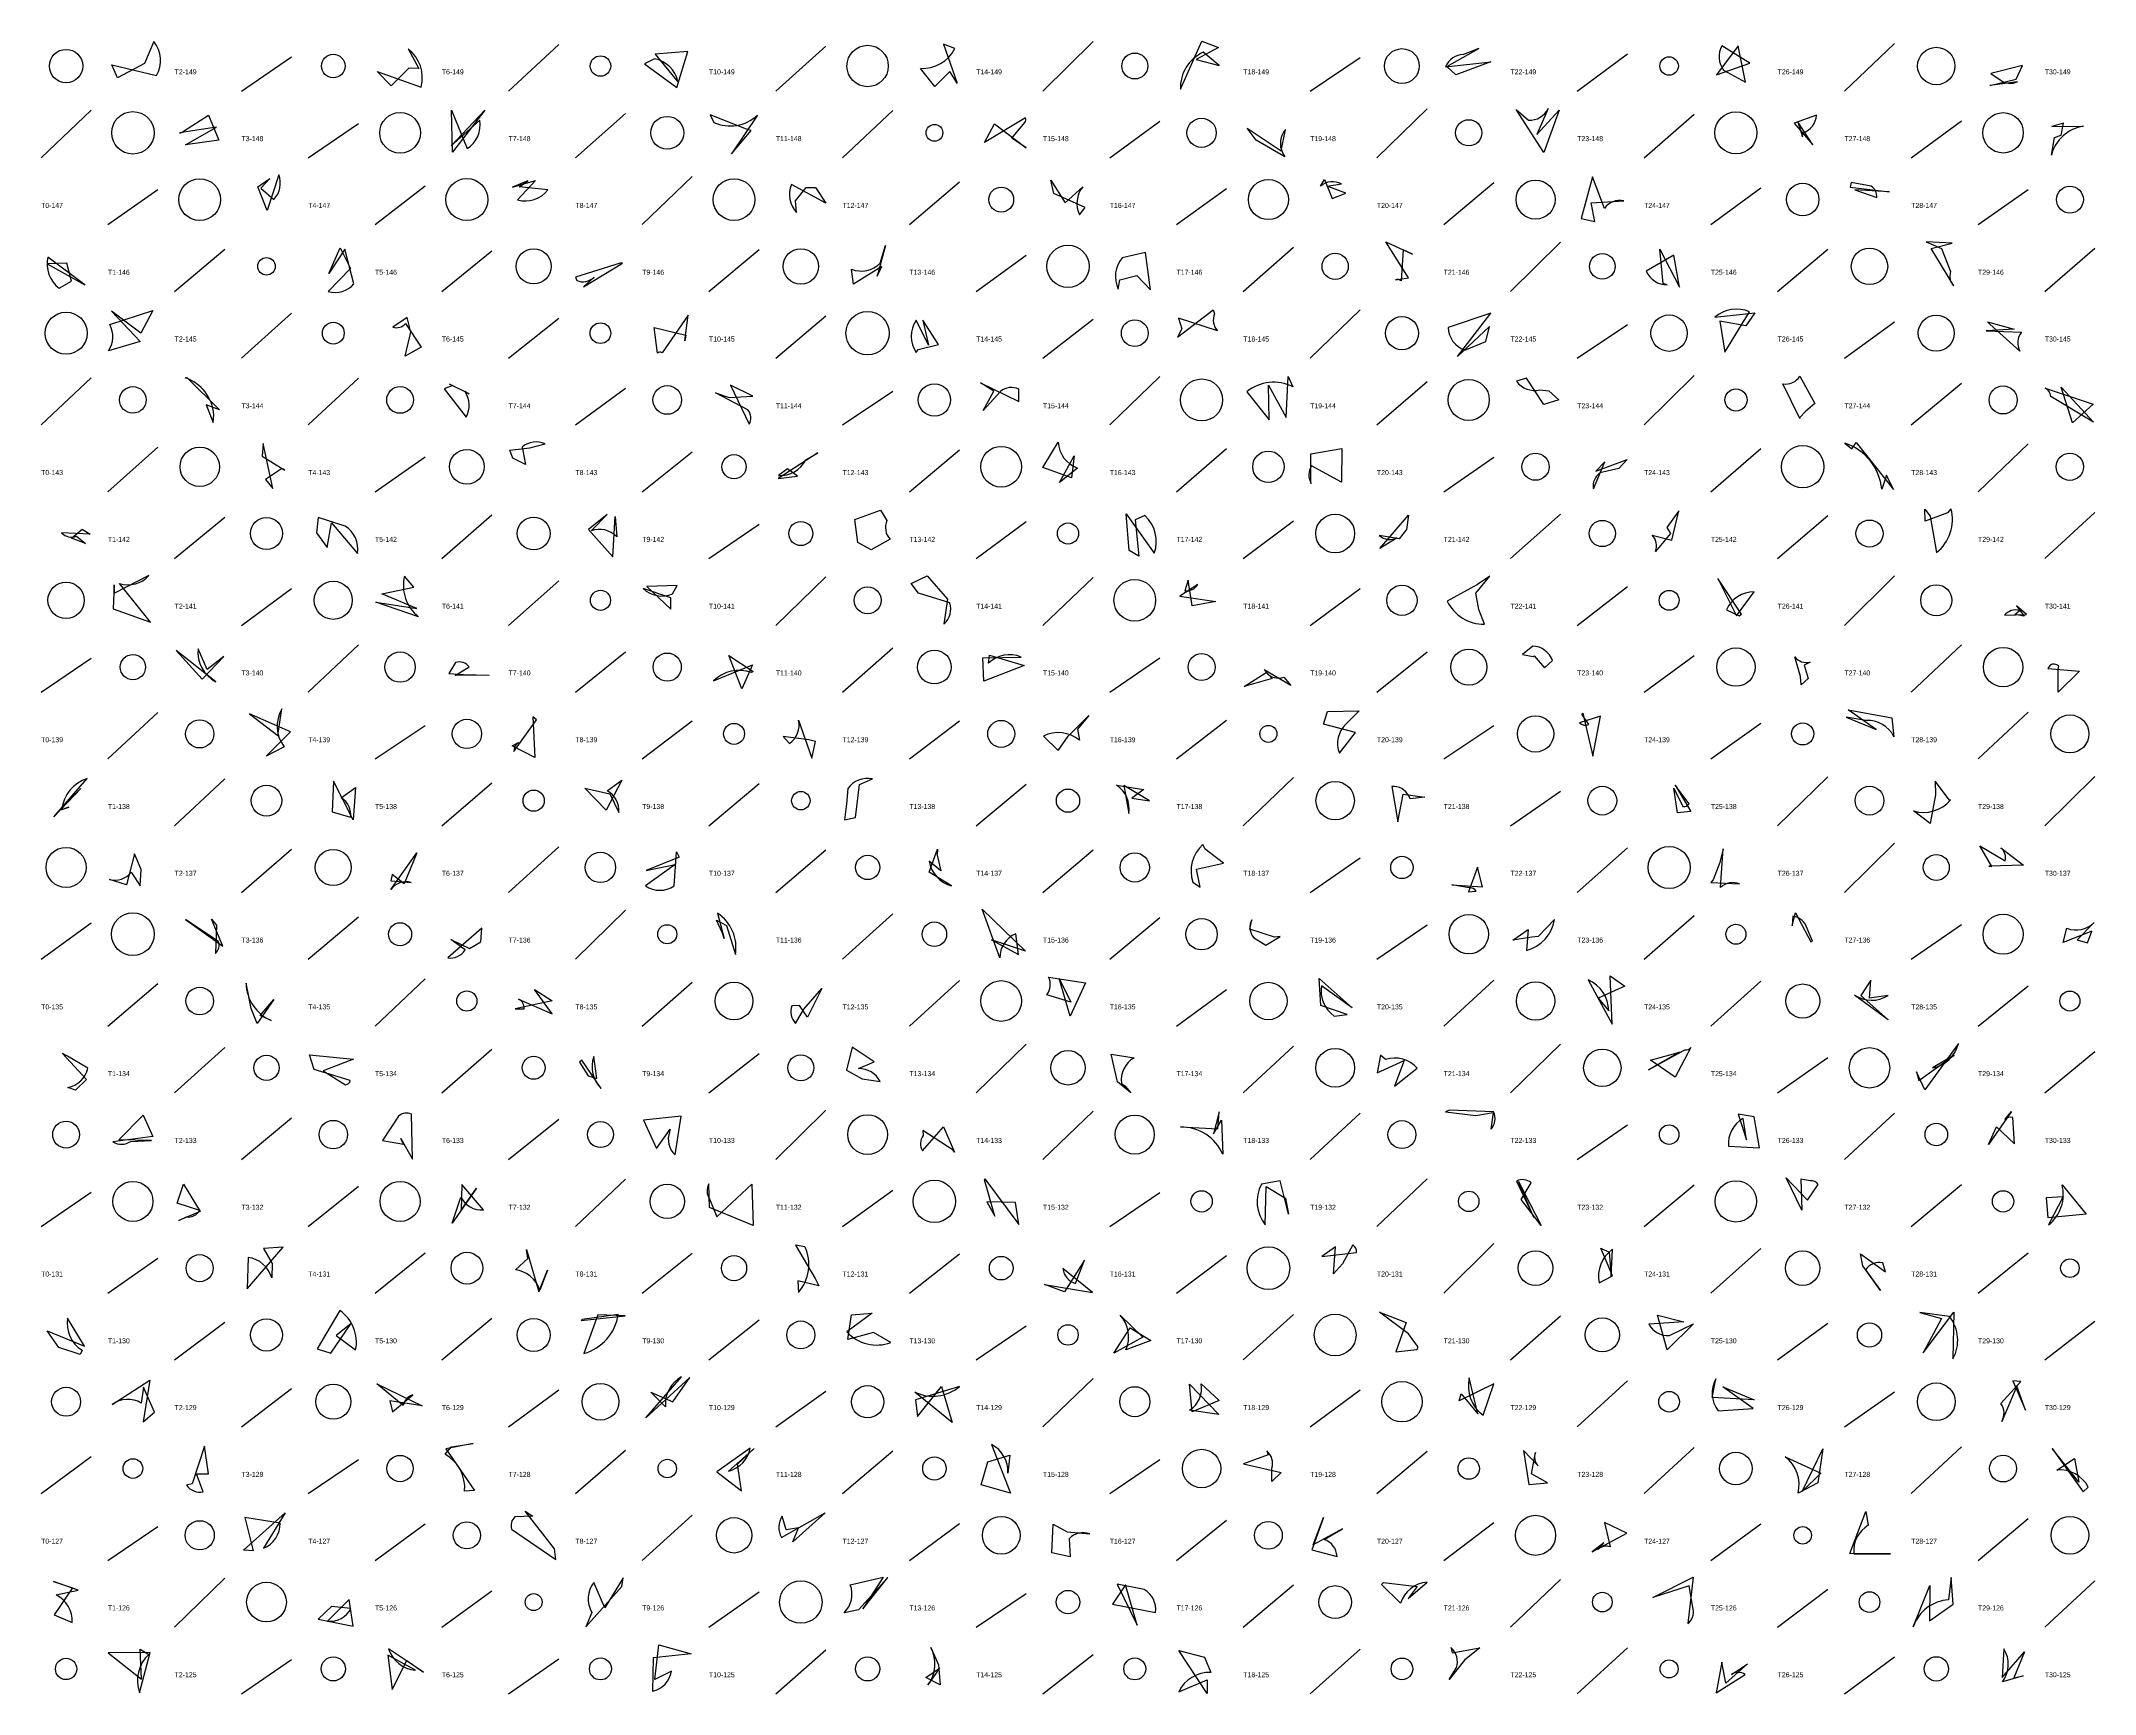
# Model space of a CAD drawing. Header units: millimetres. Extents: x -1 to 9990, y 0 to 15990.
# Drawn here: x 0 to 1230, y 5000 to 5990 of the extents above; entities that cross this region are included whole.
import ezdxf

# ---------------------------------------------------------------- set-up
doc = ezdxf.new("R2010")
doc.units = ezdxf.units.MM
doc.layers.add('TEXT', color=3, linetype='Continuous')
doc.layers.add('WALL', color=1, linetype='Continuous')

msp = doc.modelspace()

# ---------------------------------------------------------------- linework, layer by layer
for points in [[(45.7, 5967.9), (42.4, 5975.8), (69.2, 5969.3, 0.3), (67.6, 5989.6), (64.7, 5983), (62, 5976.5)], [(209.7, 5963.2), (201.2, 5971.8), (227.6, 5962.4, 0.3), (219.8, 5985.3), (226.2, 5973.6), (220.2, 5973.8)], [(387.3, 5983.7), (367.8, 5982.1), (381.4, 5965.6, 0.3), (367.4, 5979.3), (361.4, 5976.4), (380.7, 5962.2)], [(544.2, 5971.7), (535.3, 5962.7), (526.6, 5973.6, 0.3), (547.2, 5985.4), (540.4, 5988.1), (548.7, 5964.7)], [(691.7, 5978.9), (705.6, 5975.4), (696, 5983.3, 0.3), (682.3, 5961.1), (695.1, 5989.9), (705.1, 5986)], [(841.8, 5974.8), (861.1, 5985.4), (851.9, 5981.9, 0.3), (841.1, 5974.5), (868.3, 5977.5), (847.3, 5969.7)], [(1003.3, 5969.7), (1023.4, 5976.7), (1006.6, 5987, 0.3), (1007.6, 5972.6), (1020.8, 5965.3), (1016.3, 5987.1)], [(1186.6, 5975.4), (1167.6, 5970.6), (1173.3, 5966.8, 0.3), (1183.6, 5965.6), (1167, 5963.3), (1182.8, 5967.1)], [(86.5, 5927.8), (105, 5938.3), (82.8, 5935, 0.3), (85.2, 5935.9), (100.2, 5945.6), (106.5, 5930.6)], [(246.3, 5923.4), (245.7, 5948.5), (255.2, 5925.5, 0.3), (262.7, 5942.5), (245.6, 5927.2), (265.7, 5948.5)], [(422.4, 5937.1), (400.7, 5945.7), (402.9, 5941.2, 0.3), (429, 5945.5), (413.4, 5922.4), (425.2, 5936.3)], [(589.9, 5926), (581.4, 5931.8), (589.2, 5941.2, 0.3), (589.6, 5943.9), (565, 5929.1), (571, 5940.4)], [(900, 5923.3), (883.3, 5948.9), (890.7, 5942.5, 0.3), (902.6, 5949.6), (895.8, 5933.9), (909.2, 5948.5)], [(1052.1, 5941.6), (1054.8, 5932.5), (1055.1, 5934.9, 0.3), (1063.3, 5945.6), (1049.8, 5940.8), (1061.1, 5927.8)], [(722.2, 5937.8), (742.6, 5924.3), (745.2, 5937, 0.3), (743.5, 5923.1), (744.9, 5920.7), (727.7, 5930.5)], [(1211.1, 5940.7), (1204.1, 5938.8), (1223.1, 5938.9, 0.3), (1203.9, 5921.7), (1205.8, 5932.1), (1209.8, 5933.5)], [(137, 5907.7), (131.6, 5901.9), (139.3, 5895.1, 0.3), (142.3, 5909.9), (135.3, 5888.4), (129.9, 5902.7)], [(282.3, 5902.4), (296, 5906.5), (285.4, 5894.8, 0.3), (303.5, 5900.8), (286.3, 5902.6), (291.6, 5906.3)], [(463.7, 5902.2), (469.9, 5892.8), (449.4, 5904.1, 0.3), (452.5, 5887.3), (451.9, 5894.2), (458.2, 5902.3)], [(604.7, 5906.6), (613.4, 5893), (623.9, 5902.6, 0.3), (621.9, 5885.9), (625.2, 5890.3), (606.5, 5898.6)], [(781.4, 5898.9), (770.3, 5903), (778.8, 5904.4, 0.3), (766.2, 5903.1), (768.6, 5907.1), (773.2, 5895.6)], [(930.5, 5881.8), (928.3, 5893.1), (947.9, 5894.3, 0.3), (936.2, 5889.7), (929.2, 5908.6), (922.4, 5883.6)], [(1106.9, 5899.6), (1086.3, 5900.9), (1099.3, 5896.3, 0.3), (1095.9, 5903), (1084, 5905.2), (1083.5, 5902.5)], [(503.5, 5855), (486.5, 5844.3), (485.3, 5853.3, 0.3), (502.5, 5856.9), (505.7, 5867.6), (500.7, 5849.1)], [(821.4, 5862.4), (815.7, 5865), (814.6, 5846.3, 0.3), (811.1, 5846.9), (818.9, 5848.2), (805.4, 5869.7)], [(1128.9, 5869.6), (1138.1, 5865.7), (1143.6, 5851.9, 0.3), (1145.5, 5843.3), (1131.9, 5865.7), (1144.5, 5868.9)], [(3.6, 5856.5), (26.3, 5843.9), (4.1, 5860.5, 0.3), (10.9, 5841.9), (18.3, 5846.2), (15.4, 5857)], [(179.2, 5866.2), (185.3, 5853.8), (171.9, 5840, 0.3), (187.4, 5844.6), (181.9, 5865.4), (172.4, 5850.7)], [(346.8, 5856.9), (320.1, 5848.5), (320.8, 5846.5, 0.3), (331.2, 5848.5), (324.8, 5842.8), (348.2, 5856.9)], [(664.5, 5840.9), (661.4, 5863.4), (647.5, 5860.1, 0.3), (645.1, 5841.4), (646.1, 5846.9), (656.2, 5849.6)], [(981.2, 5842.5), (977.8, 5861.7), (961.3, 5852.2, 0.3), (973.9, 5843.9), (971.4, 5844.8), (969.4, 5865.3)], [(42.1, 5828.2), (59.3, 5810), (40.3, 5804.4, 0.3), (41.1, 5820.1), (67, 5828.6), (59.7, 5815)], [(221.5, 5815.6), (219.3, 5824.4), (210.6, 5818.6, 0.3), (218.3, 5820.7), (227.6, 5806.6), (218.1, 5801.3)], [(385.5, 5810.5), (387.5, 5825.7), (371.9, 5803.3, 0.3), (369.1, 5803), (367.2, 5818.3), (386.2, 5813.7)], [(528.1, 5822.8), (531.4, 5807.9), (524, 5822.7, 0.3), (524.1, 5803.4), (525.2, 5805.3), (537.4, 5808.2)], [(680.6, 5812.7), (702, 5829), (702.8, 5826.6, 0.3), (704.6, 5816.4), (681.1, 5824), (683.1, 5817.6)], [(848.3, 5801), (868.2, 5826.9), (842.6, 5818.4, 0.3), (852.6, 5804.8), (865.2, 5810.1), (867.4, 5818.9)], [(1005.3, 5822.2), (1008.3, 5803.7), (1023.2, 5827.7, 0.3), (1002.4, 5824.5), (1026.3, 5827.2), (1020.9, 5819.4)], [(1181.7, 5817.4), (1164.8, 5816.4), (1186, 5815.6, 0.3), (1185, 5804.2), (1167.1, 5820.4), (1165.6, 5821.7)], [(98.8, 5772), (103.1, 5761.4), (103.5, 5766.1, 0.3), (86.3, 5788.3), (87.2, 5788.4), (106.9, 5769.1)], [(246.5, 5783.7), (241.4, 5781.6), (254.5, 5764.6, 0.3), (253.7, 5780.2), (256.3, 5778.6), (244.5, 5784.5)], [(426.2, 5777.3), (412.9, 5783.8), (424.1, 5760.4, 0.3), (423.3, 5769), (403.8, 5779.2), (412, 5776.5)], [(562.6, 5785.2), (585.6, 5774.1), (585.5, 5781.4, 0.3), (574.6, 5780.1), (564.2, 5768.6), (570.5, 5780.2)], [(745.7, 5764.5), (746.9, 5789), (749.7, 5782.8, 0.3), (722.1, 5779.9), (735.5, 5763.1), (735, 5783.9)], [(899.9, 5772.2), (889.6, 5788.1), (883.6, 5786.2, 0.3), (897.5, 5781), (902.9, 5780.4), (909, 5775)], [(1053.1, 5764.3), (1053.3, 5763.9), (1043.1, 5784.6, 0.3), (1053.3, 5789.3), (1062.3, 5772.9), (1056.8, 5768.2)], [(1209.7, 5782.6), (1229.1, 5761.6), (1203.5, 5777.1, 0.3), (1200.2, 5782.1), (1229, 5772.4), (1216.6, 5761.2)], [(133.1, 5749), (132.4, 5741.4), (145.9, 5732.9, 0.3), (144, 5733.8), (134.4, 5727.4), (138.7, 5722)], [(280.8, 5745), (292.7, 5746.3), (301.9, 5748.7, 0.3), (288.1, 5746.7), (290.2, 5736.4), (282.5, 5740.2)], [(617, 5728.3), (600, 5734.6), (609.1, 5749.7, 0.3), (620.7, 5734.2), (610, 5725.6), (618.6, 5741.6)], [(778.9, 5746), (778.8, 5725.7), (760.9, 5735.5, 0.3), (760.7, 5725.1), (760.4, 5725), (760.4, 5742.8)], [(1109.3, 5721.4), (1105.2, 5730), (1102.3, 5721.5, 0.3), (1080.2, 5749.2), (1084.5, 5745.8), (1087, 5749.6)], [(453.1, 5729.3), (447, 5733.8), (441.6, 5729.8, 0.3), (457.9, 5739.1), (465.2, 5743.3), (441.5, 5727.9)], [(949.8, 5739.4), (944.8, 5733.9), (933.6, 5731.3, 0.3), (929.7, 5721.8), (936.4, 5737.9), (931.2, 5732.3)], [(487.3, 5703.4), (502.8, 5708.9), (506.6, 5702.8, 0.3), (508.4, 5691.6), (497.2, 5685.2), (489.2, 5689.7)], [(973.7, 5698.7), (975.9, 5695.1), (966.8, 5684.3, 0.3), (964.8, 5694.1), (976.7, 5691.1), (980.8, 5708.5)], [(1128.2, 5709.6), (1131.4, 5705.3), (1135.1, 5683.6, 0.3), (1143.8, 5709.8), (1141.8, 5707.3), (1128.4, 5702.3)], [(24.6, 5697.6), (29.4, 5694.7), (12.3, 5695.4, 0.3), (21.3, 5693.4), (26.7, 5689.1), (18.3, 5692.3)], [(171.4, 5686.7), (173.9, 5701.3), (189.4, 5683, 0.3), (182.2, 5699.5), (165.9, 5704.5), (164.9, 5695.5)], [(342.4, 5681), (343.9, 5705.1), (344.8, 5693, 0.3), (329.4, 5696.6), (339, 5706.4), (327.8, 5697.5)], [(651.7, 5684.9), (649.8, 5706.8), (666.7, 5683.2, 0.3), (661.1, 5705.7), (655.2, 5703.2), (657.5, 5681.4)], [(817.8, 5697.5), (813.4, 5691.9), (801.3, 5693.9, 0.3), (812.2, 5692.4), (801.7, 5686), (818.9, 5705.9)], [(43.1, 5649.8), (65.5, 5641.9), (47, 5665.1, 0.3), (64.6, 5669.9), (44, 5659.2), (43.8, 5664.2)], [(204.1, 5658.8), (223.2, 5662.9), (217.7, 5669.5, 0.3), (226.1, 5645.1), (200.4, 5653.8), (225, 5650)], [(377.1, 5649.6), (377.2, 5656.4), (360.6, 5662.1, 0.3), (378.2, 5658.8), (381, 5663.8), (362.7, 5663.3)], [(530.6, 5669.6), (542.8, 5655.6), (540.7, 5640.8, 0.3), (544.2, 5653.5), (525.5, 5659.2), (521, 5665.1)], [(689.4, 5651.7), (686.9, 5667), (685, 5660.7, 0.3), (692.7, 5664.4), (682, 5657.4), (703.5, 5654.2)], [(867.7, 5669.4), (860.2, 5664.5), (842.1, 5654.5, 0.3), (864.5, 5640.8), (861, 5649.4), (859.3, 5659.3)], [(1004.1, 5668), (1015.4, 5645.6), (1025.9, 5660.1, 0.3), (1009.4, 5649.3), (1016.9, 5645.6), (1018.3, 5646.7)], [(1187.7, 5645.4), (1182, 5646.4), (1184.9, 5648.9, 0.3), (1175.8, 5646), (1189, 5646.5), (1183, 5651.6)], [(109.4, 5621.3), (99.4, 5613.5), (94, 5626, 0.3), (104.6, 5606.1), (80.9, 5625), (96.4, 5607.8)], [(411.8, 5622), (426.5, 5612.4), (425.4, 5611.7, 0.3), (402.7, 5606.7), (426.1, 5616.3), (419.6, 5601.9)], [(564.5, 5606.5), (564, 5620.5), (587, 5621, 0.3), (567.3, 5617.3), (567.9, 5622.2), (588.7, 5615.9)], [(894.1, 5621.7), (900.4, 5614.5), (905.2, 5618.9, 0.3), (893.3, 5627.6), (887.2, 5622.5), (893.6, 5621.3)], [(1054.1, 5604.3), (1053.7, 5609.4), (1050.2, 5621.2, 0.3), (1059.5, 5618), (1055.8, 5616.2), (1058.2, 5608.1)], [(268.3, 5610.2), (248, 5609.9), (256.4, 5615.1, 0.3), (248.2, 5617.8), (244.1, 5611.2), (253, 5610.6)], [(737.2, 5608.1), (720.6, 5603.3), (733.6, 5611.8, 0.3), (744.2, 5608.9), (748.5, 5604), (732.5, 5613.3)], [(1208, 5600), (1208, 5613.8), (1208.3, 5615.7, 0.3), (1203.2, 5616.2), (1201.8, 5614.2), (1220.8, 5612.5)], [(124.9, 5587.1), (141.8, 5574.1), (144.1, 5589.9, 0.3), (145.6, 5567.2), (134.8, 5561.7), (149.4, 5576.2)], [(295.6, 5560.9), (282.1, 5567.8), (286, 5569.9, 0.3), (283.2, 5564.5), (296.7, 5583.5), (294.6, 5585.3)], [(627.5, 5586.1), (620.7, 5577.8), (621.9, 5571.2, 0.3), (600.3, 5573.6), (609.2, 5565.1), (615.1, 5573.7)], [(770.4, 5588.4), (789.4, 5588.8), (781.4, 5580.9, 0.3), (777.5, 5563.4), (787.2, 5575.9), (768, 5580.8)], [(929.4, 5561.6), (934, 5585.6), (921.3, 5581.6, 0.3), (927, 5580.6), (922.8, 5586.8), (923.4, 5587.4)], [(1082.2, 5589.4), (1108.4, 5584.6), (1109.6, 5573.3, 0.3), (1092.9, 5583.1), (1081, 5585), (1099, 5577.7)], [(459.7, 5571.4), (444.5, 5573.5), (448.3, 5569.3, 0.3), (453.7, 5583.3), (461.5, 5560.4), (463.8, 5570.4)], [(23.9, 5542.3), (7.7, 5525.4), (27.7, 5548.2, 0.3), (12.4, 5529.8), (16.7, 5531.2), (10.8, 5529.2)], [(487.7, 5525), (490.2, 5544.6), (497.9, 5548, 0.3), (483.1, 5542.2), (482.4, 5533.1), (481.2, 5523.5)], [(175.2, 5546.6), (174.3, 5528.4), (185.4, 5525.2, 0.3), (179.8, 5536.6), (188.4, 5542.8), (186.9, 5523.6)], [(325.6, 5542.5), (340.7, 5539.1), (346, 5527.9, 0.3), (339, 5540.9), (347.9, 5547.2), (338.4, 5529.4)], [(663.9, 5534.8), (648.5, 5544.1), (651.4, 5527.4, 0.3), (644.1, 5544.2), (660.4, 5541.7), (653.2, 5536.4)], [(828.7, 5537), (820, 5536), (819.2, 5537.8, 0.3), (808.9, 5543.5), (812.6, 5522.3), (815.7, 5538.8)], [(980.1, 5527.7), (977.8, 5542.5), (983.3, 5531.6, 0.3), (987, 5533.1), (978.7, 5544.2), (988, 5528.6)], [(1134.5, 5538.5), (1131.4, 5521.4), (1121.3, 5528.9, 0.3), (1143.5, 5535.4), (1143, 5535.3), (1134.3, 5546.7)], [(55.9, 5503.2), (51.2, 5484.6), (41, 5487.8, 0.3), (54, 5492.2), (59.3, 5483.9), (60, 5493.8)], [(210.3, 5490.7), (209.5, 5487), (221.6, 5486, 0.3), (209.4, 5481.8), (225.1, 5503.7), (217.5, 5485.2)], [(362.4, 5493.1), (379.7, 5496.8), (362, 5483.9, 0.3), (379.2, 5483.9), (380.5, 5504.4), (382.1, 5501.2)], [(536.6, 5502.4), (538.8, 5492.9), (531.9, 5498.7, 0.3), (545.3, 5483.9), (531.8, 5492.1), (536.8, 5505.9)], [(708.1, 5497.6), (697.1, 5505.9), (695.8, 5508.7, 0.3), (689.8, 5486.2), (694.1, 5483.2), (691.9, 5494)], [(1001.3, 5487.6), (1000, 5486), (1017.2, 5485.1, 0.3), (1005.8, 5482.9), (1007.3, 5506.2), (1005.4, 5497.9)], [(1168.3, 5495.6), (1161, 5507.9), (1176.2, 5498.9, 0.3), (1173.7, 5506.7), (1187.2, 5496.4), (1166.5, 5495.8)], [(860.2, 5495.1), (854.9, 5480.4), (859.4, 5480.8, 0.3), (855.2, 5482.7), (844.9, 5484.6), (863.2, 5483.4)], [(102.1, 5464), (105.1, 5460.4), (104.4, 5443.5, 0.3), (106.3, 5450.6), (86.5, 5463.9), (108.8, 5447.8)], [(404.5, 5463.4), (410.4, 5460.3), (415.8, 5442.8, 0.3), (405, 5467.7), (409, 5452.4), (408, 5455.7)], [(569.2, 5451.6), (585.4, 5442.9), (583.7, 5455.3, 0.3), (574.2, 5440.8), (563.5, 5470), (589.5, 5444.9)], [(738.6, 5453.2), (723.8, 5458), (725, 5463.6, 0.3), (726.1, 5453.1), (733.5, 5448.5), (742, 5453.6)], [(881.4, 5451.5), (890.6, 5457.9), (889.5, 5445.3, 0.3), (906.3, 5463.8), (896.5, 5453.7), (892.7, 5453.2)], [(1059.9, 5450.4), (1060.8, 5450.9), (1057.7, 5458.5, 0.3), (1049.1, 5465.8), (1048.7, 5460.1), (1050.7, 5467.8)], [(1228.1, 5456.9), (1211, 5450.1), (1213.2, 5458.6, 0.3), (1229.5, 5462), (1219.4, 5451.7), (1225.5, 5449.8)], [(263.4, 5450.4), (264, 5458.6), (243.5, 5440.9, 0.3), (254, 5445.6), (245.3, 5451.9), (256.6, 5446.4)], [(129.5, 5401.6), (125.8, 5410.6), (122.8, 5425.6, 0.3), (137.8, 5403.4), (131.3, 5406.3), (139.4, 5416)], [(609.8, 5428.5), (616.6, 5414.3), (602.3, 5418.8, 0.3), (603.3, 5429.3), (625.5, 5425.9), (616.2, 5405.9)], [(765.5, 5428.4), (785.2, 5411), (766.9, 5424.1, 0.3), (774.5, 5406), (782.1, 5407), (766.5, 5412.3)], [(948.5, 5423.9), (932.6, 5416.7), (938.8, 5409.1, 0.3), (926.5, 5427.6), (940.8, 5401.1), (939.6, 5430)], [(1089.8, 5418.3), (1106.1, 5403.7), (1086.1, 5418.6, 0.3), (1106.1, 5418.3), (1094.9, 5416.7), (1095.7, 5427.5)], [(306, 5415.1), (284, 5410.3), (289.3, 5410.4, 0.3), (286, 5416.2), (306.1, 5407.4), (295.4, 5421.9)], [(458.9, 5405.3), (454.2, 5412.3), (449.6, 5412.2, 0.3), (451.9, 5401.6), (456.7, 5410.1), (467.6, 5422.5)], [(1124.5, 5367.4), (1145.7, 5382.5), (1132.8, 5374.9, 0.3), (1148.2, 5389.5), (1128.1, 5361.8), (1123.1, 5372.6)], [(27.2, 5368), (20.6, 5361.6), (16, 5363.2, 0.3), (28.1, 5374.8), (15.8, 5381.9), (12.8, 5383.6)], [(187.2, 5380.2), (168.9, 5373.1), (182.4, 5364.8, 0.3), (185.2, 5367.4), (163.5, 5374), (160.8, 5382.8)], [(327.7, 5370.2), (332.9, 5368.5), (331, 5381.7, 0.3), (335.5, 5362.6), (323.9, 5379.5), (322.5, 5378.4)], [(482.3, 5373.5), (491.8, 5368.3), (502.5, 5366.7, 0.3), (489.5, 5374.5), (498.9, 5378.6), (485.8, 5387.3)], [(644.6, 5366.6), (640.9, 5383.2), (654.6, 5381, 0.3), (647, 5365.6), (649, 5364.3), (652.6, 5360)], [(816.3, 5379.4), (810.6, 5364), (824.2, 5374.7, 0.3), (805.2, 5380), (802.2, 5382.5), (800.2, 5371.9)], [(981.3, 5384.3), (962.7, 5373.7), (984.4, 5385.8, 0.3), (988, 5387.2), (978.6, 5369.3), (963.8, 5379.5)], [(61.1, 5346.7), (66.9, 5333.9), (42.9, 5330.7, 0.3), (53.7, 5330.9), (66.2, 5331.5), (46.6, 5331.9)], [(215.5, 5332.6), (222.5, 5320.3), (221.8, 5347.2, 0.3), (214.1, 5346.1), (204.5, 5331.5), (217, 5329.2)], [(368.5, 5326.6), (376.8, 5338.2), (376.4, 5336.6, 0.3), (379.7, 5322.8), (383.4, 5346.1), (360.8, 5343.6)], [(546.2, 5325.7), (528, 5337.4), (528.3, 5334.4, 0.3), (527.8, 5325.3), (540.4, 5339.6), (547, 5324.5)], [(702.2, 5335.4), (706.9, 5343.6), (707.7, 5323.2, 0.3), (682.4, 5339.6), (704.7, 5338.4), (705.5, 5348.7)], [(859.2, 5346.4), (869.6, 5348.2), (868.3, 5338.2, 0.3), (869.9, 5348.7), (843.5, 5349.7), (841, 5348.6)], [(1016.3, 5347.2), (1021.3, 5331.9), (1019.3, 5344.6, 0.3), (1010.6, 5328.1), (1029.2, 5327.1), (1025.9, 5345.7)], [(1171, 5339.6), (1181.8, 5329.5), (1180.8, 5345.2, 0.3), (1176.1, 5344), (1180, 5348.8), (1166.2, 5329)], [(95.2, 5288.9), (82.4, 5283.5), (87, 5285.7, 0.3), (95, 5289.6), (81.5, 5293.9), (85.2, 5305.4)], [(260.7, 5303), (246.2, 5282), (251.4, 5297.5, 0.3), (264.9, 5289.9), (251.9, 5305.1), (251.5, 5289.7)], [(426.5, 5280.5), (400.3, 5291.3), (400, 5305.6, 0.3), (400.4, 5296.5), (404.7, 5285.7), (425.6, 5305.3)], [(566.3, 5294.7), (571.2, 5286.2), (564.9, 5307.9, 0.3), (565.1, 5308.6), (585.5, 5281.2), (583.5, 5294.3)], [(747, 5287.3), (742, 5307.3), (730.8, 5305.3, 0.3), (733.1, 5281), (733.6, 5303.9), (745.3, 5297)], [(898.3, 5280.5), (886.4, 5296.1), (892.4, 5306.1, 0.3), (883.6, 5307.2), (893.9, 5285.3), (884.8, 5307)], [(1045, 5309.1), (1057.8, 5295.7), (1064.3, 5305.1, 0.3), (1059.5, 5307.4), (1053.8, 5308.4), (1054.4, 5289.8)], [(1201.1, 5297.3), (1210.9, 5297.9), (1202.2, 5280.9, 0.3), (1210.3, 5305), (1224.8, 5287.3), (1201.9, 5285.2)], [(133.2, 5266.7), (138.4, 5257.8), (138.1, 5249.3, 0.3), (124, 5261.4), (123.4, 5242.6), (144.9, 5267.6)], [(298.1, 5240.8), (303.2, 5253.8), (298.6, 5241.8, 0.3), (284.1, 5254), (291.5, 5260.7), (290.8, 5266.1)], [(465.8, 5244.5), (453.2, 5247.4), (453.6, 5240.5, 0.3), (457.4, 5267.8), (451.8, 5268.7), (463.6, 5248.8)], [(775.2, 5267.8), (767.1, 5262), (787.7, 5264.4, 0.3), (785.6, 5268.9), (779.4, 5257.5), (774, 5251.7)], [(939.1, 5264.5), (940.2, 5249.8), (941.1, 5266.3, 0.3), (933.1, 5246.2), (941, 5250.4), (934.2, 5266.9)], [(600.9, 5245.3), (629.6, 5240.4), (611.9, 5254.7, 0.3), (619.5, 5245.8), (624.9, 5259.8), (613, 5240.8)], [(1089.6, 5263.5), (1104.5, 5252.8), (1102.9, 5258.2, 0.3), (1092.6, 5254), (1101.6, 5241.6), (1091.1, 5256.3)], [(185.5, 5221.6), (176.7, 5214.7), (188.4, 5206.1, 0.3), (178.9, 5229.6), (165.4, 5206.7), (173.6, 5204.1)], [(485.4, 5227.1), (497.8, 5228), (482.6, 5216.8, 0.3), (508.9, 5210.4), (498.5, 5216.5), (483.1, 5212.2)], [(817.5, 5222.5), (811.4, 5204.8), (824, 5206.3, 0.3), (824.3, 5208.3), (818.9, 5215.7), (801.5, 5228.6)], [(1127.2, 5204.2), (1145.6, 5228.6), (1145, 5200.7, 0.3), (1142.9, 5226), (1125.2, 5228.4), (1138.2, 5224.8)], [(3.7, 5217.5), (26, 5208.3), (15.8, 5225.1, 0.3), (24.6, 5205.9), (23.4, 5203.2), (10.6, 5207.4)], [(349.7, 5226.5), (333.4, 5227), (325, 5203.9, 0.3), (345.6, 5227.3), (324, 5224.2), (323.4, 5223.7)], [(652.2, 5219.3), (664.6, 5211.7), (649.7, 5206.1, 0.3), (646.2, 5226.9), (659.8, 5213.6), (642.4, 5204)], [(968, 5226.8), (983.8, 5222.8), (962.8, 5221.5, 0.3), (975.2, 5214.7), (989.6, 5221.7), (973.9, 5206)], [(67.9, 5168.7), (61.3, 5183.7), (60, 5174.2, 0.3), (42.5, 5173.4), (65.2, 5187.9), (61.2, 5162.9)], [(208.8, 5175.6), (210.5, 5168.9), (222.7, 5179.1, 0.3), (216.9, 5172.8), (201, 5185.7), (228.3, 5172.6)], [(388.6, 5189.5), (362.2, 5165.4), (383.6, 5189.9, 0.3), (373.9, 5172), (365.2, 5180.8), (378.4, 5175)], [(539.2, 5184.1), (545.7, 5162.6), (523.3, 5180.8, 0.3), (550, 5184.1), (523.6, 5176.1), (524.8, 5166.1)], [(687.7, 5185.6), (705.4, 5167.4), (687.8, 5169.9, 0.3), (694.8, 5185.7), (705.6, 5175.7), (689.3, 5168.9)], [(850.4, 5179.7), (860.5, 5167.7), (855.3, 5189.3, 0.3), (863.6, 5166.9), (870, 5185.7), (849.3, 5175.6)], [(1026, 5176.1), (1000.7, 5177.5), (1003, 5188.8, 0.3), (1004.3, 5169.6), (1025.4, 5171), (1007.2, 5183.9)], [(1188.5, 5170), (1183.3, 5184.4), (1174.2, 5163.2, 0.3), (1173.7, 5173.9), (1185.6, 5187.1), (1180.8, 5187.6)], [(97.9, 5148.4), (90.5, 5125.9), (87.1, 5125, 0.3), (97.1, 5121.1), (93.1, 5131.8), (100.2, 5131.9)], [(242.4, 5146.7), (259.5, 5121.9), (253.6, 5121.5, 0.3), (242, 5143.5), (245.8, 5147.9), (258.7, 5149.9)], [(417.1, 5137.6), (427.1, 5147), (411.7, 5133.5, 0.3), (424.6, 5147.1), (404.7, 5133.1), (419.5, 5121.7)], [(567, 5139.1), (580.2, 5143), (579, 5132.3, 0.3), (569.2, 5149.3), (580.5, 5120.3), (563, 5125.3)], [(742.6, 5132.6), (737.1, 5127.2), (737.1, 5135.2, 0.3), (734, 5145.5), (734.8, 5143.2), (720.2, 5137.8)], [(902.1, 5126.5), (892.5, 5131.8), (895, 5144.5, 0.3), (896.5, 5136.6), (887.8, 5145.7), (890.9, 5125.5)], [(1067.1, 5146.8), (1064, 5126.4), (1052.2, 5120.2, 0.3), (1044.5, 5142.1), (1065.9, 5132.2), (1054.6, 5121.2)], [(1204.4, 5146.9), (1222.9, 5121.1), (1226, 5123.9, 0.3), (1207.2, 5134.1), (1217.8, 5141.1), (1220.3, 5126.8)], [(121.2, 5086.2), (146.1, 5108.4), (133.3, 5087.2, 0.3), (143.2, 5102.2), (122, 5105.7), (127.1, 5085.7)], [(290, 5109.4), (294.6, 5106.5), (283.8, 5106.1, 0.3), (281.8, 5098.7), (308.3, 5080.5), (307.5, 5087)], [(453.7, 5099.5), (446.3, 5098.3), (443.9, 5106.5, 0.3), (443.5, 5093.7), (469.6, 5108.5), (450.2, 5091)], [(768, 5105.6), (761, 5086.3), (776.1, 5082.4, 0.3), (768.5, 5092.5), (779.4, 5098.8), (761.8, 5089.2)], [(1083.2, 5084.1), (1092.9, 5109.3), (1094.3, 5101, 0.3), (1085.7, 5084), (1107.5, 5083.9), (1104.9, 5084)], [(606.1, 5101.7), (614.6, 5097), (628, 5095.9, 0.3), (615.6, 5092.9), (616.2, 5082.2), (605.4, 5084.6)], [(949.7, 5096.2), (936.3, 5102.7), (939.7, 5088, 0.3), (932.6, 5086.6), (935.9, 5090.5), (929, 5085.1)], [(348.6, 5069.6), (337.7, 5051.6), (331, 5066.8, 0.3), (329.8, 5048.8), (326.3, 5040.2), (347.9, 5064.4)], [(507.1, 5069.7), (489.6, 5050.3), (480.9, 5048.6, 0.3), (484.6, 5065.3), (504.4, 5069.9), (492.2, 5051)], [(965.2, 5057.8), (989.4, 5070), (986.2, 5042.2, 0.3), (989.3, 5050.8), (988.7, 5054.1), (987, 5064.8)], [(1145.2, 5053.8), (1143.9, 5069.8), (1142.4, 5056.4, 0.3), (1121.2, 5040.2), (1131.1, 5065), (1131, 5043.7)], [(18.9, 5063.6), (7.8, 5047.4), (18.6, 5042.8, 0.3), (9, 5059.3), (22.2, 5062.1), (7.4, 5067.4)], [(186.9, 5040.5), (184.5, 5056.6), (171.6, 5043.5, 0.3), (185.6, 5051.2), (174, 5052.4), (165.9, 5044.8)], [(649.5, 5065.4), (641.6, 5053.7), (667.4, 5048.8, 0.3), (660.7, 5062.6), (644.5, 5065.7), (656.4, 5041.1)], [(824.2, 5064.3), (818.8, 5057.2), (830, 5066.9, 0.3), (814.1, 5054.3), (802.8, 5065.5), (804, 5066.8)], [(60.2, 5008.9), (59.3, 5026.8), (64.6, 5023.7, 0.3), (58.9, 5000.7), (65.3, 5024.9), (40.1, 5024.7)], [(219.1, 5020), (229, 5013.1), (208.1, 5027.1, 0.3), (224.2, 5014.2), (207.6, 5023.3), (210.2, 5002.7)], [(389.4, 5024), (366.6, 5021.6), (366.2, 5001.7, 0.3), (377.6, 5013.6), (367.6, 5008.7), (370, 5029.4)], [(529.9, 5009.8), (538.1, 5015.5), (531.1, 5005.4, 0.3), (532.8, 5027.9), (537.5, 5017.5), (538.5, 5005.5)], [(681.3, 5026), (696.7, 5022), (700.5, 5012.9, 0.3), (681.3, 5001.2), (698.3, 5008.5), (698.4, 5000.3)], [(852.4, 5020.3), (843.2, 5008.7), (847.7, 5015.8, 0.3), (844.3, 5027.8), (845.1, 5024.7), (861.6, 5027.7)], [(1006.6, 5019), (1003.1, 5000.7), (1020.6, 5011.6, 0.3), (1012.3, 5011.6), (1022, 5018), (1008.9, 5006.5)], [(1181.5, 5009.7), (1187, 5010.8), (1174.7, 5007.2, 0.3), (1175.5, 5027.1), (1174.4, 5009.8), (1187.8, 5025.2)]]:
    msp.add_lwpolyline(points, format="xyb", close=True)
for centre, radius in [((15, 5975), 9.99), ((175, 5975), 7.06), ((335, 5975), 6.12), ((495, 5975), 12.4), ((655, 5975), 7.77), ((815, 5975), 10.4), ((975, 5975), 5.52), ((1135, 5975), 11.2), ((55, 5935), 12.7), ((215, 5935), 12.2), ((375, 5935), 9.84), ((695, 5935), 8.75), ((855, 5935), 7.86), ((1015, 5935), 12.6), ((1175, 5935), 12.1), ((535, 5935), 5.03), ((95, 5895), 12.5), ((255, 5895), 12.6), ((415, 5895), 12.5), ((735, 5895), 12), ((895, 5895), 11.7), ((1055, 5895), 9.75), ((575, 5895), 7.45), ((1215, 5895), 8.07), ((615, 5855), 12.7), ((135, 5855), 5.25), ((295, 5855), 10.5), ((455, 5855), 10.6), ((775, 5855), 7.85), ((935, 5855), 7.66), ((1095, 5855), 10.9), ((15, 5815), 12.6), ((175, 5815), 6.54), ((335, 5815), 6.19), ((495, 5815), 13), ((655, 5815), 8.04), ((815, 5815), 9.93), ((975, 5815), 10.9), ((1135, 5815), 10.8), ((55, 5775), 7.97), ((215, 5775), 8), ((375, 5775), 8.6), ((535, 5775), 9.67), ((695, 5775), 12.6), ((855, 5775), 12.3), ((1015, 5775), 6.64), ((1175, 5775), 8.4), ((95, 5735), 11.8), ((255, 5735), 10.4), ((575, 5735), 12.2), ((735, 5735), 9.37), ((1055, 5735), 12.7), ((415, 5735), 7.25), ((895, 5735), 8.12), ((1215, 5735), 8.19), ((135, 5695), 9.53), ((295, 5695), 9.84), ((455, 5695), 7.23), ((615, 5695), 6.34), ((775, 5695), 11.6), ((935, 5695), 7.87), ((1095, 5695), 8.09), ((15, 5655), 10.9), ((175, 5655), 11.4), ((335, 5655), 6.03), ((495, 5655), 8.09), ((655, 5655), 12.5), ((815, 5655), 9.1), ((975, 5655), 5.97), ((1135, 5655), 9.33), ((55, 5615), 7.57), ((215, 5615), 9.11), ((375, 5615), 8.43), ((535, 5615), 10.1), ((695, 5615), 8.08), ((855, 5615), 10.8), ((1015, 5615), 11.5), ((1175, 5615), 11.8), ((895, 5575), 10.9), ((1215, 5575), 11.4), ((95, 5575), 8.44), ((255, 5575), 8.77), ((415, 5575), 6.27), ((575, 5575), 8.08), ((735, 5575), 5.11), ((1055, 5575), 6.62), ((135, 5535), 9.19), ((295, 5535), 6.32), ((455, 5535), 5.52), ((615, 5535), 6.96), ((775, 5535), 11.5), ((935, 5535), 8.6), ((1095, 5535), 8.61), ((15, 5495), 12), ((175, 5495), 10.8), ((335, 5495), 9.07), ((495, 5495), 7.29), ((655, 5495), 8.75), ((815, 5495), 6.7), ((975, 5495), 12.6), ((1135, 5495), 7.77), ((55, 5455), 12.8), ((215, 5455), 6.9), ((535, 5455), 7.33), ((695, 5455), 9.41), ((855, 5455), 11.8), ((1175, 5455), 12), ((375, 5455), 5.72), ((1015, 5455), 5.98), ((415, 5415), 11.3), ((575, 5415), 12.2), ((735, 5415), 11.2), ((895, 5415), 11.5), ((1055, 5415), 10.2), ((95, 5415), 8.24), ((255, 5415), 6.06), ((1215, 5415), 6), ((135, 5375), 7.51), ((295, 5375), 6.88), ((455, 5375), 7.8), ((615, 5375), 10.3), ((775, 5375), 11.6), ((935, 5375), 11.2), ((1095, 5375), 12.1), ((15, 5335), 8.04), ((175, 5335), 8.53), ((335, 5335), 7.78), ((495, 5335), 11.9), ((655, 5335), 11.7), ((815, 5335), 8.37), ((975, 5335), 5.84), ((1135, 5335), 6.76), ((55, 5295), 12), ((215, 5295), 12), ((375, 5295), 10.3), ((535, 5295), 12.7), ((695, 5295), 6.4), ((1015, 5295), 12.4), ((1175, 5295), 6.4), ((855, 5295), 6.13), ((255, 5255), 9.49), ((735, 5255), 12.8), ((895, 5255), 10.4), ((1055, 5255), 10.3), ((95, 5255), 8.1), ((415, 5255), 7.56), ((575, 5255), 7.08), ((1215, 5255), 5.54), ((775, 5215), 12.5), ((135, 5215), 9.63), ((295, 5215), 9.92), ((455, 5215), 8.36), ((615, 5215), 6.1), ((935, 5215), 10.2), ((1095, 5215), 7.27), ((15, 5175), 8.67), ((175, 5175), 10.5), ((335, 5175), 11), ((495, 5175), 9.68), ((655, 5175), 9.02), ((815, 5175), 12.1), ((975, 5175), 6.19), ((1135, 5175), 11.3), ((215, 5135), 7.89), ((535, 5135), 7.01), ((695, 5135), 11.5), ((855, 5135), 6.42), ((1015, 5135), 9.75), ((1175, 5135), 8.06), ((55, 5135), 5.88), ((375, 5135), 5.51), ((415, 5095), 10.6), ((575, 5095), 11.3), ((895, 5095), 12), ((1215, 5095), 11.3), ((95, 5095), 8.75), ((255, 5095), 8.12), ((735, 5095), 8.34), ((1055, 5095), 5.23), ((455, 5055), 12.7), ((135, 5055), 11.9), ((295, 5055), 5.06), ((615, 5055), 7.04), ((775, 5055), 9.84), ((935, 5055), 5.86), ((1095, 5055), 6.21), ((15, 5015), 6.39), ((175, 5015), 7.22), ((335, 5015), 6.59), ((495, 5015), 7.23), ((655, 5015), 6.59), ((815, 5015), 6.49), ((975, 5015), 5.39), ((1135, 5015), 7.3)]:
    msp.add_circle(centre, radius)
at = {"layer": 'WALL'}
for p, q in [((120, 5960), (150, 5980.5)), ((280, 5960), (310, 5987.8)), ((440, 5960), (470, 5986.8)), ((600, 5960), (630, 5989.7)), ((760, 5960), (790, 5980.1)), ((920, 5960), (950, 5982.3)), ((1080, 5960), (1110, 5988.5)), ((0, 5920), (30, 5948.6)), ((320, 5920), (350, 5946.6)), ((480, 5920), (510, 5948.3)), ((640, 5920), (670, 5942)), ((800, 5920), (830, 5949.4)), ((960, 5920), (990, 5946.2)), ((1120, 5920), (1150, 5942.2)), ((160, 5920), (190, 5940.6)), ((360, 5880), (390, 5908.8)), ((520, 5880), (550, 5905.6)), ((840, 5880), (870, 5905.3)), ((40, 5880), (70, 5901.1)), ((200, 5880), (230, 5903.2)), ((680, 5880), (710, 5901.6)), ((1000, 5880), (1030, 5902)), ((1160, 5880), (1190, 5901)), ((880, 5840), (910, 5869.4)), ((80, 5840), (110, 5865.3)), ((240, 5840), (270, 5864.3)), ((400, 5840), (430, 5865.1)), ((560, 5840), (590, 5861.7)), ((720, 5840), (750, 5866.6)), ((1040, 5840), (1070, 5865.3)), ((1200, 5840), (1230, 5866)), ((120, 5800), (150, 5827)), ((280, 5800), (310, 5823.9)), ((440, 5800), (470, 5825.3)), ((600, 5800), (630, 5823.4)), ((760, 5800), (790, 5828.9)), ((920, 5800), (950, 5820.1)), ((1080, 5800), (1110, 5821.8)), ((0, 5760), (30, 5788.3)), ((160, 5760), (190, 5788.1)), ((320, 5760), (350, 5782.1)), ((640, 5760), (670, 5789.1)), ((800, 5760), (830, 5786)), ((960, 5760), (990, 5789.6)), ((1120, 5760), (1150, 5785.1)), ((480, 5760), (510, 5780.3)), ((40, 5720), (70, 5746.8)), ((520, 5720), (550, 5745.1)), ((680, 5720), (710, 5745.9)), ((1000, 5720), (1030, 5745.9)), ((1160, 5720), (1190, 5748.7)), ((200, 5720), (230, 5740.9)), ((360, 5720), (390, 5744)), ((840, 5720), (870, 5740.7)), ((1200, 5680), (1230, 5707.6)), ((80, 5680), (110, 5704.8)), ((240, 5680), (270, 5706.2)), ((400, 5680), (430, 5700.6)), ((560, 5680), (590, 5702.1)), ((720, 5680), (750, 5702.5)), ((880, 5680), (910, 5706.6)), ((1040, 5680), (1070, 5705.8)), ((120, 5640), (150, 5662.1)), ((280, 5640), (310, 5666.7)), ((440, 5640), (470, 5669.1)), ((600, 5640), (630, 5668.7)), ((760, 5640), (790, 5662)), ((920, 5640), (950, 5663.2)), ((1080, 5640), (1110, 5669.6)), ((160, 5600), (190, 5628.3)), ((320, 5600), (350, 5624.1)), ((480, 5600), (510, 5626.6)), ((800, 5600), (830, 5624.2)), ((960, 5600), (990, 5621.9)), ((1120, 5600), (1150, 5628.3)), ((0, 5600), (30, 5620.3)), ((640, 5600), (670, 5620.5)), ((40, 5560), (70, 5587.9)), ((1160, 5560), (1190, 5588)), ((200, 5560), (230, 5580)), ((360, 5560), (390, 5582.9)), ((520, 5560), (550, 5582.9)), ((680, 5560), (710, 5583.2)), ((840, 5560), (870, 5580.1)), ((1000, 5560), (1030, 5581.5)), ((80, 5520), (110, 5548.1)), ((720, 5520), (750, 5548.9)), ((1040, 5520), (1070, 5549.3)), ((1200, 5520), (1230, 5549.5)), ((240, 5520), (270, 5545.6)), ((400, 5520), (430, 5545.3)), ((560, 5520), (590, 5544.8)), ((880, 5520), (910, 5540.6)), ((120, 5480), (150, 5506)), ((280, 5480), (310, 5507.4)), ((440, 5480), (470, 5505.5)), ((600, 5480), (630, 5505.6)), ((760, 5480), (790, 5500.8)), ((920, 5480), (950, 5506.7)), ((1080, 5480), (1110, 5509.6)), ((0, 5440), (30, 5461.9)), ((160, 5440), (190, 5465.5)), ((320, 5440), (350, 5469.5)), ((480, 5440), (510, 5467.2)), ((640, 5440), (670, 5465)), ((960, 5440), (990, 5466.2)), ((800, 5440), (830, 5460.7)), ((1120, 5440), (1150, 5460.9)), ((40, 5400), (70, 5425.4)), ((200, 5400), (230, 5428.2)), ((360, 5400), (390, 5426.2)), ((520, 5400), (550, 5427.2)), ((840, 5400), (870, 5427.4)), ((1000, 5400), (1030, 5426.8)), ((680, 5400), (710, 5422)), ((1160, 5400), (1190, 5424.1)), ((560, 5360), (590, 5389.1)), ((720, 5360), (750, 5388)), ((880, 5360), (910, 5389.2)), ((80, 5360), (110, 5387.2)), ((240, 5360), (270, 5386.2)), ((400, 5360), (430, 5383.5)), ((1040, 5360), (1070, 5381.2)), ((1200, 5360), (1230, 5384.8)), ((120, 5320), (150, 5345.1)), ((280, 5320), (310, 5344.3)), ((440, 5320), (470, 5349.6)), ((600, 5320), (630, 5349.1)), ((760, 5320), (790, 5347.9)), ((920, 5320), (950, 5340.9)), ((1080, 5320), (1110, 5347.8)), ((160, 5280), (190, 5304.2)), ((320, 5280), (350, 5308.3)), ((480, 5280), (510, 5301.7)), ((800, 5280), (830, 5308.6)), ((960, 5280), (990, 5304.9)), ((1120, 5280), (1150, 5305.2)), ((0, 5280), (30, 5300.6)), ((640, 5280), (670, 5300.4)), ((840, 5240), (870, 5269.8)), ((1000, 5240), (1030, 5266.7)), ((40, 5240), (70, 5260.9)), ((200, 5240), (230, 5264.1)), ((360, 5240), (390, 5263.9)), ((520, 5240), (550, 5263.6)), ((680, 5240), (710, 5262.5)), ((1160, 5240), (1190, 5264.1)), ((80, 5200), (110, 5222.7)), ((240, 5200), (270, 5225.1)), ((400, 5200), (430, 5224)), ((560, 5200), (590, 5220.4)), ((720, 5200), (750, 5227.3)), ((880, 5200), (910, 5226.5)), ((1040, 5200), (1070, 5222.1)), ((1200, 5200), (1230, 5223.3)), ((120, 5160), (150, 5182.9)), ((280, 5160), (310, 5182.1)), ((440, 5160), (470, 5181.3)), ((600, 5160), (630, 5189)), ((760, 5160), (790, 5182.2)), ((920, 5160), (950, 5187.5)), ((1080, 5160), (1110, 5180.9)), ((0, 5120), (30, 5142.3)), ((320, 5120), (350, 5145.9)), ((480, 5120), (510, 5145.5)), ((800, 5120), (830, 5145.4)), ((960, 5120), (990, 5147.6)), ((1120, 5120), (1150, 5147.9)), ((160, 5120), (190, 5140.4)), ((640, 5120), (670, 5140.4)), ((360, 5080), (390, 5107)), ((1160, 5080), (1190, 5105.1)), ((40, 5080), (70, 5100.2)), ((200, 5080), (230, 5101.9)), ((520, 5080), (550, 5102.1)), ((680, 5080), (710, 5104.1)), ((840, 5080), (870, 5102.7)), ((1000, 5080), (1030, 5101.8)), ((80, 5040), (110, 5069.3)), ((880, 5040), (910, 5068.6)), ((1200, 5040), (1230, 5067.8)), ((240, 5040), (270, 5061.8)), ((400, 5040), (430, 5061.2)), ((560, 5040), (590, 5060.2)), ((720, 5040), (750, 5065.4)), ((1040, 5040), (1070, 5062.7)), ((120, 5000), (150, 5020.6)), ((280, 5000), (310, 5021)), ((440, 5000), (470, 5026.5)), ((600, 5000), (630, 5023.7)), ((760, 5000), (790, 5026.9)), ((920, 5000), (950, 5027.7)), ((1080, 5000), (1110, 5022.3))]:
    msp.add_line(p, q, dxfattribs=at)

# ---------------------------------------------------------------- texts
at = {"layer": 'TEXT'}
for s, p in [('T2-149', (80, 5970)), ('T6-149', (240, 5970)), ('T10-149', (400, 5970)), ('T14-149', (560, 5970)), ('T18-149', (720, 5970)), ('T22-149', (880, 5970)), ('T26-149', (1040, 5970)), ('T30-149', (1200, 5970)), ('T3-148', (120, 5930)), ('T7-148', (280, 5930)), ('T11-148', (440, 5930)), ('T15-148', (600, 5930)), ('T19-148', (760, 5930)), ('T23-148', (920, 5930)), ('T27-148', (1080, 5930)), ('T0-147', (0, 5890)), ('T4-147', (160, 5890)), ('T8-147', (320, 5890)), ('T12-147', (480, 5890)), ('T16-147', (640, 5890)), ('T20-147', (800, 5890)), ('T24-147', (960, 5890)), ('T28-147', (1120, 5890)), ('T1-146', (40, 5850)), ('T5-146', (200, 5850)), ('T9-146', (360, 5850)), ('T13-146', (520, 5850)), ('T17-146', (680, 5850)), ('T21-146', (840, 5850)), ('T25-146', (1000, 5850)), ('T29-146', (1160, 5850)), ('T2-145', (80, 5810)), ('T6-145', (240, 5810)), ('T10-145', (400, 5810)), ('T14-145', (560, 5810)), ('T18-145', (720, 5810)), ('T22-145', (880, 5810)), ('T26-145', (1040, 5810)), ('T30-145', (1200, 5810)), ('T3-144', (120, 5770)), ('T7-144', (280, 5770)), ('T11-144', (440, 5770)), ('T15-144', (600, 5770)), ('T19-144', (760, 5770)), ('T23-144', (920, 5770)), ('T27-144', (1080, 5770)), ('T0-143', (0, 5730)), ('T4-143', (160, 5730)), ('T8-143', (320, 5730)), ('T12-143', (480, 5730)), ('T16-143', (640, 5730)), ('T20-143', (800, 5730)), ('T24-143', (960, 5730)), ('T28-143', (1120, 5730)), ('T1-142', (40, 5690)), ('T5-142', (200, 5690)), ('T9-142', (360, 5690)), ('T13-142', (520, 5690)), ('T17-142', (680, 5690)), ('T21-142', (840, 5690)), ('T25-142', (1000, 5690)), ('T29-142', (1160, 5690)), ('T2-141', (80, 5650)), ('T6-141', (240, 5650)), ('T10-141', (400, 5650)), ('T14-141', (560, 5650)), ('T18-141', (720, 5650)), ('T22-141', (880, 5650)), ('T26-141', (1040, 5650)), ('T30-141', (1200, 5650)), ('T3-140', (120, 5610)), ('T7-140', (280, 5610)), ('T11-140', (440, 5610)), ('T15-140', (600, 5610)), ('T19-140', (760, 5610)), ('T23-140', (920, 5610)), ('T27-140', (1080, 5610)), ('T0-139', (0, 5570)), ('T4-139', (160, 5570)), ('T8-139', (320, 5570)), ('T12-139', (480, 5570)), ('T16-139', (640, 5570)), ('T20-139', (800, 5570)), ('T24-139', (960, 5570)), ('T28-139', (1120, 5570)), ('T1-138', (40, 5530)), ('T5-138', (200, 5530)), ('T9-138', (360, 5530)), ('T13-138', (520, 5530)), ('T17-138', (680, 5530)), ('T21-138', (840, 5530)), ('T25-138', (1000, 5530)), ('T29-138', (1160, 5530)), ('T2-137', (80, 5490)), ('T6-137', (240, 5490)), ('T10-137', (400, 5490)), ('T14-137', (560, 5490)), ('T18-137', (720, 5490)), ('T22-137', (880, 5490)), ('T26-137', (1040, 5490)), ('T30-137', (1200, 5490)), ('T3-136', (120, 5450)), ('T7-136', (280, 5450)), ('T11-136', (440, 5450)), ('T15-136', (600, 5450)), ('T19-136', (760, 5450)), ('T23-136', (920, 5450)), ('T27-136', (1080, 5450)), ('T0-135', (0, 5410)), ('T4-135', (160, 5410)), ('T8-135', (320, 5410)), ('T12-135', (480, 5410)), ('T16-135', (640, 5410)), ('T20-135', (800, 5410)), ('T24-135', (960, 5410)), ('T28-135', (1120, 5410)), ('T1-134', (40, 5370)), ('T5-134', (200, 5370)), ('T9-134', (360, 5370)), ('T13-134', (520, 5370)), ('T17-134', (680, 5370)), ('T21-134', (840, 5370)), ('T25-134', (1000, 5370)), ('T29-134', (1160, 5370)), ('T2-133', (80, 5330)), ('T6-133', (240, 5330)), ('T10-133', (400, 5330)), ('T14-133', (560, 5330)), ('T18-133', (720, 5330)), ('T22-133', (880, 5330)), ('T26-133', (1040, 5330)), ('T30-133', (1200, 5330)), ('T3-132', (120, 5290)), ('T7-132', (280, 5290)), ('T11-132', (440, 5290)), ('T15-132', (600, 5290)), ('T19-132', (760, 5290)), ('T23-132', (920, 5290)), ('T27-132', (1080, 5290)), ('T0-131', (0, 5250)), ('T4-131', (160, 5250)), ('T8-131', (320, 5250)), ('T12-131', (480, 5250)), ('T16-131', (640, 5250)), ('T20-131', (800, 5250)), ('T24-131', (960, 5250)), ('T28-131', (1120, 5250)), ('T1-130', (40, 5210)), ('T5-130', (200, 5210)), ('T9-130', (360, 5210)), ('T13-130', (520, 5210)), ('T17-130', (680, 5210)), ('T21-130', (840, 5210)), ('T25-130', (1000, 5210)), ('T29-130', (1160, 5210)), ('T2-129', (80, 5170)), ('T6-129', (240, 5170)), ('T10-129', (400, 5170)), ('T14-129', (560, 5170)), ('T18-129', (720, 5170)), ('T22-129', (880, 5170)), ('T26-129', (1040, 5170)), ('T30-129', (1200, 5170)), ('T3-128', (120, 5130)), ('T7-128', (280, 5130)), ('T11-128', (440, 5130)), ('T15-128', (600, 5130)), ('T19-128', (760, 5130)), ('T23-128', (920, 5130)), ('T27-128', (1080, 5130)), ('T0-127', (0, 5090)), ('T4-127', (160, 5090)), ('T8-127', (320, 5090)), ('T12-127', (480, 5090)), ('T16-127', (640, 5090)), ('T20-127', (800, 5090)), ('T24-127', (960, 5090)), ('T28-127', (1120, 5090)), ('T1-126', (40, 5050)), ('T5-126', (200, 5050)), ('T9-126', (360, 5050)), ('T13-126', (520, 5050)), ('T17-126', (680, 5050)), ('T21-126', (840, 5050)), ('T25-126', (1000, 5050)), ('T29-126', (1160, 5050)), ('T2-125', (80, 5010)), ('T6-125', (240, 5010)), ('T10-125', (400, 5010)), ('T14-125', (560, 5010)), ('T18-125', (720, 5010)), ('T22-125', (880, 5010)), ('T26-125', (1040, 5010)), ('T30-125', (1200, 5010))]:
    msp.add_text(s, height=3, dxfattribs=at).set_placement(p)

doc.saveas('drawing.dxf')
